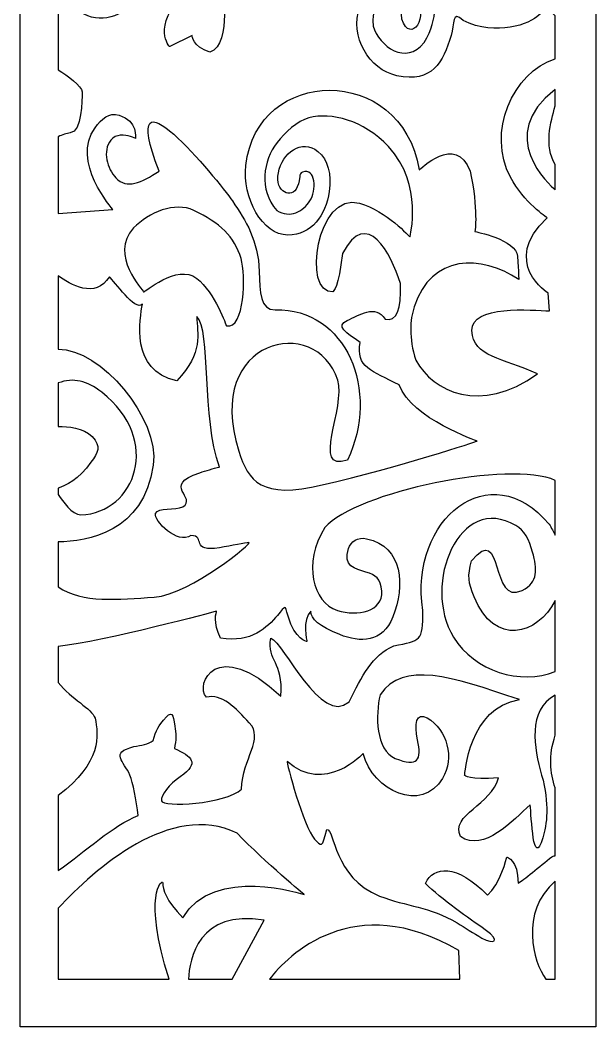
# Model space of a CAD drawing. Header units: centimetres. Extents: x -27 to -21.9, y -9 to 9.
# Drawn here: x -27 to -21.86, y -9 to 0 of the extents above; entities that cross this region are included whole.
import ezdxf

# ---------------------------------------------------------------- set-up
doc = ezdxf.new("R2010")
doc.units = ezdxf.units.CM
doc.header["$MEASUREMENT"] = 0
doc.layers.add('layer 1', color=7, linetype='Continuous')

msp = doc.modelspace()

# ---------------------------------------------------------------- linework, layer by layer
at = {"layer": 'layer 1', "color": 250}
for points, knots in [([(-21.85605, 9.00069), (-21.85605, 9.00069), (-26.99914, 9.00069), (-26.99914, 9.00069), (-26.99914, 9.00069), (-26.99914, 9.00069), (-26.99914, -9.00021), (-26.99914, -9.00021), (-26.99914, -9.00021), (-26.99914, -9.00021), (-21.85605, -9.00021), (-21.85605, -9.00021), (-21.85605, -9.00021), (-21.85605, -9.00021), (-21.85605, 9.00069), (-21.85605, 9.00069)], [0, 0, 0, 0, 0.2, 0.2, 0.2, 0.2, 0.4, 0.4, 0.4, 0.4, 0.6, 0.6, 0.6, 0.6, 1, 1, 1, 1]), ([(-26.65935, -1.73119), (-26.65935, -1.73119), (-26.65935, -1.04371), (-26.65935, -1.04371), (-26.65935, -1.04371), (-26.62243, -1.02709), (-26.58419, -1.01363), (-26.55113, -1.0098), (-26.55113, -1.0098), (-26.44544, -0.99755), (-26.44544, -0.71602), (-26.44544, -0.64259), (-26.44544, -0.64259), (-26.44544, -0.59149), (-26.57841, -0.49899), (-26.65935, -0.44738), (-26.65935, -0.44738), (-26.65935, -0.44738), (-26.65935, 0.29066), (-26.65935, 0.29066), (-26.65935, 0.29066), (-26.64923, 0.29752), (-26.63788, 0.30086), (-26.62513, 0.29993), (-26.62513, 0.29993), (-26.38995, -0.2771), (-25.77857, 0.12651), (-25.85215, 0.563), (-25.85215, 0.563), (-25.88482, 0.75684), (-26.08212, 0.92331), (-26.2507, 0.85482), (-26.2507, 0.85482), (-26.34191, 0.81778), (-26.3745, 0.75244), (-26.37768, 0.68815), (-26.37768, 0.68815), (-26.38788, 0.48183), (-26.3428, 0.50936), (-26.25949, 0.6246), (-26.25949, 0.6246), (-26.19857, 0.70888), (-26.06175, 0.69555), (-26.01195, 0.61897), (-26.01195, 0.61897), (-25.87062, 0.40158), (-26.25692, 0.03934), (-26.46441, 0.31087), (-26.46441, 0.31087), (-26.60909, 0.50015), (-26.58183, 0.94298), (-26.38162, 1.06065), (-26.38162, 1.06065), (-26.28706, 1.11622), (-26.14956, 1.00582), (-26.07823, 0.98518), (-26.07823, 0.98518), (-25.71207, 0.86953), (-25.5494, 1.26374), (-25.47893, 0.81194), (-25.47893, 0.81194), (-25.43463, 0.52786), (-25.32886, 0.48493), (-25.53215, 0.25629), (-25.53215, 0.25629), (-25.82803, -0.07647), (-25.6633, -0.23864), (-25.6633, -0.23864), (-25.6633, -0.23864), (-25.6633, -0.23864), (-25.46248, -0.14072), (-25.46248, -0.14072), (-25.46248, -0.14072), (-25.46248, -0.14072), (-25.46248, -0.23864), (-25.30394, -0.28761), (-25.30394, -0.28761), (-25.20089, -0.25777), (-25.17633, -0.08702), (-25.17288, 0.04181), (-25.17288, 0.04181), (-25.16757, 0.24034), (-25.21344, 0.19578), (-25.00692, 0.15477), (-25.00692, 0.15477), (-24.95062, 0.14359), (-24.87701, 0.12917), (-24.78158, 0.11082), (-24.78158, 0.11082), (-24.4725, 0.1007), (-24.29369, 0.17952), (-24.12402, 0.46222), (-24.12402, 0.46222), (-23.87388, 0.87899), (-24.00604, 1.72266), (-24.62048, 1.66728), (-24.62048, 1.66728), (-24.83656, 1.64782), (-25.03292, 1.35092), (-25.04492, 1.11454), (-25.04492, 1.11454), (-25.05933, 0.83097), (-24.86167, 0.69469), (-24.75432, 0.6182), (-24.75432, 0.6182), (-24.65544, 0.54771), (-24.32089, 0.70469), (-24.59283, 0.83902), (-24.59283, 0.83902), (-24.76162, 0.9224), (-24.85435, 0.97527), (-24.83874, 1.12199), (-24.83874, 1.12199), (-24.79931, 1.49301), (-24.37654, 1.55116), (-24.24137, 1.23521), (-24.24137, 1.23521), (-24.12406, 0.96095), (-24.20988, 0.67843), (-24.40228, 0.50342), (-24.40228, 0.50342), (-24.63419, 0.29247), (-24.83348, 0.33351), (-25.008, 0.47394), (-25.008, 0.47394), (-25.34356, 0.74403), (-25.36398, 1.25053), (-25.22405, 1.66885), (-25.22405, 1.66885), (-25.09791, 2.04593), (-24.80997, 2.16144), (-24.49171, 2.26834), (-24.49171, 2.26834), (-24.30275, 2.33181), (-24.22914, 2.35166), (-24.03019, 2.31556), (-24.03019, 2.31556), (-23.52134, 2.22317), (-22.90467, 1.93882), (-22.90467, 1.78104), (-22.90467, 1.78104), (-23.42257, 2.11152), (-24.05673, 1.81776), (-24.02504, 1.68311), (-24.02504, 1.68311), (-23.6551, 1.56071), (-23.81365, 1.37711), (-23.81365, 1.37711), (-23.81365, 1.37711), (-23.81365, 1.37711), (-23.70794, 1.36486), (-23.43315, 1.26693), (-23.43315, 1.26693), (-23.56526, 1.07568), (-23.41353, 0.53328), (-23.34083, 0.30513), (-23.34083, 0.30513), (-23.3127, 0.21689), (-23.29408, 0.18378), (-23.29652, 0.09182), (-23.29652, 0.09182), (-23.29858, 0.01572), (-23.31788, -0.09138), (-23.39086, -0.20193), (-23.39086, -0.20193), (-23.5494, -0.41001), (-23.79251, -0.23864), (-23.84535, -0.05504), (-23.84535, -0.05504), (-23.8607, 0.08724), (-23.81491, 0.14342), (-23.76191, 0.14596), (-23.76191, 0.14596), (-23.6336, 0.15213), (-23.59531, 0.14217), (-23.58921, 0.00735), (-23.58921, 0.00735), (-23.5135, -0.22426), (-23.32712, 0.02867), (-23.47956, 0.21147), (-23.47956, 0.21147), (-23.6423, 0.40669), (-23.87576, 0.35467), (-23.96494, 0.11256), (-23.96494, 0.11256), (-24.05938, -0.14385), (-23.88068, -0.44688), (-23.63294, -0.49915), (-23.63294, -0.49915), (-23.3174, -0.56574), (-23.22158, -0.37833), (-23.14973, -0.13907), (-23.14973, -0.13907), (-23.11954, -0.03844), (-23.14202, 0.09517), (-23.04238, -0.00648), (-23.04238, -0.00648), (-22.74331, -0.15051), (-22.44489, -0.03743), (-22.36562, 0.04289), (-22.36562, 0.04289), (-22.32347, 0.0856), (-22.26299, 0.09176), (-22.21943, 0.03719), (-22.21943, 0.03719), (-22.21943, 0.03719), (-22.21943, -0.34834), (-22.21943, -0.34834), (-22.21943, -0.34834), (-22.59988, -0.46625), (-22.83215, -1.01206), (-22.61977, -1.4059), (-22.61977, -1.4059), (-22.49913, -1.6296), (-22.29164, -1.76871), (-22.29164, -1.76871), (-22.29164, -1.76871), (-22.71442, -2.17264), (-22.28107, -2.44193), (-22.28107, -2.44193), (-22.28107, -2.44193), (-22.28107, -2.44193), (-22.2705, -2.60106), (-22.2705, -2.60106), (-22.2705, -2.60106), (-22.42212, -2.59343), (-22.97462, -2.5473), (-22.96345, -2.77738), (-22.96345, -2.77738), (-22.95174, -3.01653), (-22.68956, -3.02116), (-22.37619, -3.16412), (-22.37619, -3.16412), (-22.8941, -3.53134), (-23.30631, -3.32325), (-23.46485, -3.04172), (-23.46485, -3.04172), (-23.52827, -2.83975), (-23.51737, -2.68254), (-23.47898, -2.56491), (-23.47898, -2.56491), (-23.32468, -2.09219), (-22.88397, -2.09753), (-22.54531, -2.31953), (-22.54531, -2.31953), (-22.54531, -2.31953), (-22.54531, -2.25834), (-22.55588, -2.11144), (-22.55588, -2.11144), (-22.56645, -1.96456), (-22.93638, -1.89111), (-22.93638, -1.89111), (-22.93638, -1.89111), (-22.93638, -1.89111), (-22.90467, -1.69526), (-22.97866, -1.35253), (-22.97866, -1.35253), (-23.10548, -1.0098), (-23.43315, -1.3403), (-23.43315, -1.3403), (-23.43315, -1.3403), (-23.59885, -0.38067), (-24.88529, -0.41595), (-24.98323, -1.30167), (-24.98323, -1.30167), (-25.01499, -1.58873), (-24.83657, -1.92299), (-24.6065, -1.92336), (-24.6065, -1.92336), (-24.39549, -1.92371), (-24.26956, -1.74716), (-24.23852, -1.53289), (-24.23852, -1.53289), (-24.21642, -1.38043), (-24.2473, -1.24801), (-24.33865, -1.17543), (-24.33865, -1.17543), (-24.48392, -1.06001), (-24.65802, -1.1888), (-24.69249, -1.36618), (-24.69249, -1.36618), (-24.72675, -1.54209), (-24.56986, -1.60547), (-24.52361, -1.49325), (-24.52361, -1.49325), (-24.48939, -1.41018), (-24.51594, -1.37688), (-24.47618, -1.36104), (-24.47618, -1.36104), (-24.35866, -1.31423), (-24.34962, -1.52864), (-24.41059, -1.61841), (-24.41059, -1.61841), (-24.47293, -1.71012), (-24.58585, -1.77803), (-24.70723, -1.70307), (-24.70723, -1.70307), (-24.86732, -1.5172), (-24.83016, -1.25607), (-24.70444, -1.09677), (-24.70444, -1.09677), (-24.63087, -1.00358), (-24.52651, -0.90419), (-24.41942, -0.87555), (-24.41942, -0.87555), (-24.22064, -0.82234), (-23.93458, -0.89598), (-23.70794, -1.1322), (-23.70794, -1.1322), (-23.39086, -1.47493), (-23.5177, -1.94007), (-23.5177, -1.94007), (-23.5177, -1.94007), (-23.5177, -1.94007), (-23.7273, -1.70706), (-23.9673, -1.63878), (-23.9673, -1.63878), (-24.3503, -1.52984), (-24.48169, -2.45106), (-24.20471, -2.4297), (-24.20471, -2.4297), (-24.20471, -2.4297), (-24.15187, -2.39297), (-24.12015, -2.08696), (-24.12015, -2.08696), (-23.8982, -1.67078), (-23.6868, -2.08696), (-23.60225, -2.35625), (-23.60225, -2.35625), (-23.59168, -2.58882), (-23.63397, -2.69898), (-23.73966, -2.6745), (-23.73966, -2.6745), (-23.82421, -2.53986), (-23.97218, -2.63778), (-24.07788, -2.68675), (-24.07788, -2.68675), (-24.18357, -2.73571), (-24.08845, -2.7969), (-23.96161, -2.8826), (-23.96161, -2.8826), (-24.0039, -3.10293), (-23.85592, -3.13964), (-23.61282, -3.26205), (-23.61282, -3.26205), (-23.49656, -3.56806), (-22.91524, -3.76391), (-22.91524, -3.76391), (-22.91524, -3.76391), (-22.91524, -3.76391), (-23.60225, -3.99648), (-24.29983, -4.15561), (-24.29983, -4.15561), (-24.84201, -4.28681), (-24.96289, -4.12383), (-25.0467, -3.85344), (-25.0467, -3.85344), (-25.36225, -2.83545), (-24.35141, -2.62897), (-24.16208, -3.21871), (-24.16208, -3.21871), (-24.08465, -3.45989), (-24.40687, -4.0516), (-24.07524, -3.93412), (-24.07524, -3.93412), (-23.77995, -3.31689), (-24.08613, -2.57483), (-24.72014, -2.59143), (-24.72014, -2.59143), (-24.85665, -2.595), (-24.85738, -2.43251), (-24.86325, -2.24818), (-24.86325, -2.24818), (-24.87207, -1.97131), (-24.98076, -1.79663), (-25.10263, -1.61835), (-25.10263, -1.61835), (-25.23226, -1.4287), (-26.15357, -0.30647), (-25.75842, -1.35253), (-25.75842, -1.35253), (-25.91697, -1.45351), (-26.04703, -1.51765), (-26.14359, -1.41219), (-26.14359, -1.41219), (-26.21863, -1.3302), (-26.26958, -1.17324), (-26.18809, -1.07427), (-26.18809, -1.07427), (-26.16526, -1.04655), (-26.13538, -1.03462), (-26.1051, -1.03135), (-26.1051, -1.03135), (-26.03845, -1.02416), (-25.96982, -1.05876), (-25.96982, -1.05876), (-25.96982, -1.05876), (-25.96982, -1.05876), (-25.94423, -0.90067), (-26.11532, -0.8508), (-26.11532, -0.8508), (-26.20709, -0.8241), (-26.27045, -0.88485), (-26.32954, -0.96412), (-26.32954, -0.96412), (-26.55215, -1.26263), (-26.17063, -1.69526), (-26.17063, -1.69526), (-26.17063, -1.69526), (-26.17063, -1.69526), (-26.65935, -1.73119), (-26.65935, -1.73119)], [0, 0, 0, 0, 0.0096154, 0.0096154, 0.0096154, 0.0096154, 0.0192308, 0.0192308, 0.0192308, 0.0192308, 0.0288462, 0.0288462, 0.0288462, 0.0288462, 0.0384615, 0.0384615, 0.0384615, 0.0384615, 0.0480769, 0.0480769, 0.0480769, 0.0480769, 0.0576923, 0.0576923, 0.0576923, 0.0576923, 0.0673077, 0.0673077, 0.0673077, 0.0673077, 0.0769231, 0.0769231, 0.0769231, 0.0769231, 0.0865385, 0.0865385, 0.0865385, 0.0865385, 0.0961538, 0.0961538, 0.0961538, 0.0961538, 0.1057692, 0.1057692, 0.1057692, 0.1057692, 0.1153846, 0.1153846, 0.1153846, 0.1153846, 0.125, 0.125, 0.125, 0.125, 0.1346154, 0.1346154, 0.1346154, 0.1346154, 0.1442308, 0.1442308, 0.1442308, 0.1442308, 0.1538462, 0.1538462, 0.1538462, 0.1538462, 0.1634615, 0.1634615, 0.1634615, 0.1634615, 0.1730769, 0.1730769, 0.1730769, 0.1730769, 0.1826923, 0.1826923, 0.1826923, 0.1826923, 0.1923077, 0.1923077, 0.1923077, 0.1923077, 0.2019231, 0.2019231, 0.2019231, 0.2019231, 0.2115385, 0.2115385, 0.2115385, 0.2115385, 0.2211538, 0.2211538, 0.2211538, 0.2211538, 0.2307692, 0.2307692, 0.2307692, 0.2307692, 0.2403846, 0.2403846, 0.2403846, 0.2403846, 0.25, 0.25, 0.25, 0.25, 0.2596154, 0.2596154, 0.2596154, 0.2596154, 0.2692308, 0.2692308, 0.2692308, 0.2692308, 0.2788462, 0.2788462, 0.2788462, 0.2788462, 0.2884615, 0.2884615, 0.2884615, 0.2884615, 0.2980769, 0.2980769, 0.2980769, 0.2980769, 0.3076923, 0.3076923, 0.3076923, 0.3076923, 0.3173077, 0.3173077, 0.3173077, 0.3173077, 0.3269231, 0.3269231, 0.3269231, 0.3269231, 0.3365385, 0.3365385, 0.3365385, 0.3365385, 0.3461538, 0.3461538, 0.3461538, 0.3461538, 0.3557692, 0.3557692, 0.3557692, 0.3557692, 0.3653846, 0.3653846, 0.3653846, 0.3653846, 0.375, 0.375, 0.375, 0.375, 0.3846154, 0.3846154, 0.3846154, 0.3846154, 0.3942308, 0.3942308, 0.3942308, 0.3942308, 0.4038462, 0.4038462, 0.4038462, 0.4038462, 0.4134615, 0.4134615, 0.4134615, 0.4134615, 0.4230769, 0.4230769, 0.4230769, 0.4230769, 0.4326923, 0.4326923, 0.4326923, 0.4326923, 0.4423077, 0.4423077, 0.4423077, 0.4423077, 0.4519231, 0.4519231, 0.4519231, 0.4519231, 0.4615385, 0.4615385, 0.4615385, 0.4615385, 0.4711538, 0.4711538, 0.4711538, 0.4711538, 0.4807692, 0.4807692, 0.4807692, 0.4807692, 0.4903846, 0.4903846, 0.4903846, 0.4903846, 0.5, 0.5, 0.5, 0.5, 0.5096154, 0.5096154, 0.5096154, 0.5096154, 0.5192308, 0.5192308, 0.5192308, 0.5192308, 0.5288462, 0.5288462, 0.5288462, 0.5288462, 0.5384615, 0.5384615, 0.5384615, 0.5384615, 0.5480769, 0.5480769, 0.5480769, 0.5480769, 0.5576923, 0.5576923, 0.5576923, 0.5576923, 0.5673077, 0.5673077, 0.5673077, 0.5673077, 0.5769231, 0.5769231, 0.5769231, 0.5769231, 0.5865385, 0.5865385, 0.5865385, 0.5865385, 0.5961538, 0.5961538, 0.5961538, 0.5961538, 0.6057692, 0.6057692, 0.6057692, 0.6057692, 0.6153846, 0.6153846, 0.6153846, 0.6153846, 0.625, 0.625, 0.625, 0.625, 0.6346154, 0.6346154, 0.6346154, 0.6346154, 0.6442308, 0.6442308, 0.6442308, 0.6442308, 0.6538462, 0.6538462, 0.6538462, 0.6538462, 0.6634615, 0.6634615, 0.6634615, 0.6634615, 0.6730769, 0.6730769, 0.6730769, 0.6730769, 0.6826923, 0.6826923, 0.6826923, 0.6826923, 0.6923077, 0.6923077, 0.6923077, 0.6923077, 0.7019231, 0.7019231, 0.7019231, 0.7019231, 0.7115385, 0.7115385, 0.7115385, 0.7115385, 0.7211538, 0.7211538, 0.7211538, 0.7211538, 0.7307692, 0.7307692, 0.7307692, 0.7307692, 0.7403846, 0.7403846, 0.7403846, 0.7403846, 0.75, 0.75, 0.75, 0.75, 0.7596154, 0.7596154, 0.7596154, 0.7596154, 0.7692308, 0.7692308, 0.7692308, 0.7692308, 0.7788462, 0.7788462, 0.7788462, 0.7788462, 0.7884615, 0.7884615, 0.7884615, 0.7884615, 0.7980769, 0.7980769, 0.7980769, 0.7980769, 0.8076923, 0.8076923, 0.8076923, 0.8076923, 0.8173077, 0.8173077, 0.8173077, 0.8173077, 0.8269231, 0.8269231, 0.8269231, 0.8269231, 0.8365385, 0.8365385, 0.8365385, 0.8365385, 0.8461538, 0.8461538, 0.8461538, 0.8461538, 0.8557692, 0.8557692, 0.8557692, 0.8557692, 0.8653846, 0.8653846, 0.8653846, 0.8653846, 0.875, 0.875, 0.875, 0.875, 0.8846154, 0.8846154, 0.8846154, 0.8846154, 0.8942308, 0.8942308, 0.8942308, 0.8942308, 0.9038462, 0.9038462, 0.9038462, 0.9038462, 0.9134615, 0.9134615, 0.9134615, 0.9134615, 0.9230769, 0.9230769, 0.9230769, 0.9230769, 0.9326923, 0.9326923, 0.9326923, 0.9326923, 0.9423077, 0.9423077, 0.9423077, 0.9423077, 0.9519231, 0.9519231, 0.9519231, 0.9519231, 0.9615385, 0.9615385, 0.9615385, 0.9615385, 0.9711538, 0.9711538, 0.9711538, 0.9711538, 0.9807692, 0.9807692, 0.9807692, 0.9807692, 1, 1, 1, 1]), ([(-22.21943, -0.62129), (-22.21943, -0.62129), (-22.21943, -0.76933), (-22.21943, -0.76933), (-22.21943, -0.76933), (-22.26007, -0.91334), (-22.32009, -1.12826), (-22.21943, -1.29155), (-22.21943, -1.29155), (-22.21943, -1.29155), (-22.21943, -1.5176), (-22.21943, -1.5176), (-22.21943, -1.5176), (-22.26434, -1.47982), (-22.76512, -1.03939), (-22.21943, -0.62129)], [0, 0, 0, 0, 0.2, 0.2, 0.2, 0.2, 0.4, 0.4, 0.4, 0.4, 0.6, 0.6, 0.6, 0.6, 1, 1, 1, 1]), ([(-25.89583, -2.4297), (-25.89583, -2.42052), (-26.21092, -2.1015), (-25.985, -1.85994), (-25.985, -1.85994), (-25.85379, -1.71966), (-25.61504, -1.62283), (-25.44654, -1.70316), (-25.44654, -1.70316), (-25.21551, -1.8133), (-25.08488, -1.9366), (-25.02578, -2.13379), (-25.02578, -2.13379), (-24.98267, -2.27768), (-24.9913, -2.76749), (-25.15597, -2.73571), (-25.15597, -2.73571), (-25.15597, -2.73571), (-25.25858, -2.43865), (-25.42192, -2.30992), (-25.42192, -2.30992), (-25.59498, -2.17354), (-25.89583, -2.44371), (-25.89583, -2.4297)], [0, 0, 0, 0, 0.1428571, 0.1428571, 0.1428571, 0.1428571, 0.2857143, 0.2857143, 0.2857143, 0.2857143, 0.4285714, 0.4285714, 0.4285714, 0.4285714, 0.5714286, 0.5714286, 0.5714286, 0.5714286, 0.7142857, 0.7142857, 0.7142857, 0.7142857, 1, 1, 1, 1]), ([(-26.65935, -5.06719), (-26.65935, -5.06719), (-26.65935, -4.66547), (-26.65935, -4.66547), (-26.65935, -4.66547), (-26.39842, -4.66195), (-25.89361, -4.57669), (-25.81052, -3.98129), (-25.81052, -3.98129), (-25.75199, -3.56186), (-26.28203, -2.93479), (-26.65935, -2.94348), (-26.65935, -2.94348), (-26.65935, -2.94348), (-26.65935, -2.28674), (-26.65935, -2.28674), (-26.65935, -2.28674), (-26.55699, -2.36281), (-26.32382, -2.5014), (-26.20234, -2.29505), (-26.20234, -2.29505), (-26.16006, -2.33177), (-25.96982, -2.6133), (-25.9064, -2.53986), (-25.9064, -2.53986), (-25.92754, -2.66226), (-26.02265, -3.13964), (-25.59989, -3.22533), (-25.59989, -3.22533), (-25.35678, -2.96828), (-25.4202, -2.80915), (-25.4202, -2.65002), (-25.4202, -2.65002), (-25.29337, -2.77243), (-25.37793, -3.55582), (-25.21937, -3.99648), (-25.21937, -3.99648), (-25.27487, -4.01024), (-25.33779, -4.02919), (-25.39478, -4.04747), (-25.39478, -4.04747), (-25.74567, -4.16015), (-25.40853, -4.27126), (-25.54704, -4.35146), (-25.54704, -4.35146), (-25.61045, -4.38817), (-25.76899, -4.35146), (-25.79013, -4.41265), (-25.79013, -4.41265), (-25.81128, -4.47386), (-25.58932, -4.69419), (-25.47304, -4.6085), (-25.47304, -4.6085), (-25.33727, -4.6085), (-25.48068, -4.76303), (-25.21676, -4.71724), (-25.21676, -4.71724), (-25.11158, -4.69897), (-24.98487, -4.67659), (-24.95515, -4.66971), (-24.95515, -4.66971), (-24.9023, -4.65747), (-25.47304, -5.13484), (-25.80069, -5.15932), (-25.80069, -5.15932), (-26.12582, -5.17969), (-26.43633, -5.21697), (-26.65935, -5.06719)], [0, 0, 0, 0, 0.0555556, 0.0555556, 0.0555556, 0.0555556, 0.1111111, 0.1111111, 0.1111111, 0.1111111, 0.1666667, 0.1666667, 0.1666667, 0.1666667, 0.2222222, 0.2222222, 0.2222222, 0.2222222, 0.2777778, 0.2777778, 0.2777778, 0.2777778, 0.3333333, 0.3333333, 0.3333333, 0.3333333, 0.3888889, 0.3888889, 0.3888889, 0.3888889, 0.4444444, 0.4444444, 0.4444444, 0.4444444, 0.5, 0.5, 0.5, 0.5, 0.5555556, 0.5555556, 0.5555556, 0.5555556, 0.6111111, 0.6111111, 0.6111111, 0.6111111, 0.6666667, 0.6666667, 0.6666667, 0.6666667, 0.7222222, 0.7222222, 0.7222222, 0.7222222, 0.7777778, 0.7777778, 0.7777778, 0.7777778, 0.8333333, 0.8333333, 0.8333333, 0.8333333, 0.8888889, 0.8888889, 0.8888889, 0.8888889, 1, 1, 1, 1]), ([(-26.65935, -4.24174), (-26.65935, -4.24174), (-26.65935, -4.18416), (-26.65935, -4.18416), (-26.65935, -4.18416), (-26.60121, -4.16502), (-26.46766, -4.10676), (-26.36635, -3.95415), (-26.36635, -3.95415), (-26.30665, -3.86426), (-26.26956, -3.81236), (-26.35577, -3.72485), (-26.35577, -3.72485), (-26.43607, -3.64334), (-26.57217, -3.63219), (-26.65935, -3.63463), (-26.65935, -3.63463), (-26.65935, -3.63463), (-26.65935, -3.24536), (-26.65935, -3.24536), (-26.65935, -3.24536), (-26.52298, -3.19414), (-26.40038, -3.22617), (-26.2708, -3.32784), (-26.2708, -3.32784), (-25.72423, -3.75671), (-25.971, -4.40168), (-26.456, -4.4249), (-26.456, -4.4249), (-26.5368, -4.4164), (-26.61758, -4.30745), (-26.65935, -4.24174)], [0, 0, 0, 0, 0.1111111, 0.1111111, 0.1111111, 0.1111111, 0.2222222, 0.2222222, 0.2222222, 0.2222222, 0.3333333, 0.3333333, 0.3333333, 0.3333333, 0.4444444, 0.4444444, 0.4444444, 0.4444444, 0.5555556, 0.5555556, 0.5555556, 0.5555556, 0.6666667, 0.6666667, 0.6666667, 0.6666667, 0.7777778, 0.7777778, 0.7777778, 0.7777778, 1, 1, 1, 1]), ([(-26.65935, -7.6026), (-26.65935, -7.6026), (-26.65935, -6.93219), (-26.65935, -6.93219), (-26.65935, -6.93219), (-26.27035, -6.64048), (-26.29616, -6.3895), (-26.33024, -6.24158), (-26.33024, -6.24158), (-26.35917, -6.15447), (-26.54105, -6.0717), (-26.65935, -5.92354), (-26.65935, -5.92354), (-26.65935, -5.92354), (-26.65935, -5.60096), (-26.65935, -5.60096), (-26.65935, -5.60096), (-26.24581, -5.5541), (-25.24497, -5.28594), (-25.24497, -5.28594), (-25.24497, -5.28594), (-25.24497, -5.28594), (-25.28084, -5.38982), (-25.20909, -5.52485), (-25.20909, -5.52485), (-24.9316, -5.57304), (-24.79362, -5.42863), (-24.6997, -5.32227), (-24.6997, -5.32227), (-24.6226, -5.23494), (-24.6392, -5.21674), (-24.60582, -5.33046), (-24.60582, -5.33046), (-24.54445, -5.53953), (-24.43773, -5.55601), (-24.43773, -5.55601), (-24.43773, -5.55601), (-24.43773, -5.55601), (-24.48258, -5.35865), (-24.40185, -5.28594), (-24.40185, -5.28594), (-24.40185, -5.35363), (-24.33041, -5.42137), (-24.14384, -5.49469), (-24.14384, -5.49469), (-23.95931, -5.5672), (-23.76279, -5.56865), (-23.67, -5.33651), (-23.67, -5.33651), (-23.55881, -5.0584), (-23.57626, -4.70839), (-23.90369, -4.63735), (-23.90369, -4.63735), (-23.98277, -4.62019), (-24.04563, -4.66223), (-24.06652, -4.72488), (-24.06652, -4.72488), (-24.11861, -4.8811), (-24.00654, -4.90768), (-23.90955, -4.93593), (-23.90955, -4.93593), (-23.82173, -4.96149), (-23.77918, -4.99001), (-23.76939, -5.10662), (-23.76939, -5.10662), (-23.75431, -5.28615), (-23.98618, -5.33493), (-24.16522, -5.27786), (-24.16522, -5.27786), (-24.38406, -5.20804), (-24.47807, -4.85606), (-24.27629, -4.53806), (-24.27629, -4.53806), (-23.99792, -4.21568), (-22.61317, -3.9354), (-22.21943, -4.11604), (-22.21943, -4.11604), (-22.21943, -4.11604), (-22.21943, -4.60585), (-22.21943, -4.60585), (-22.21943, -4.60585), (-22.23444, -4.57322), (-22.25214, -4.54045), (-22.27287, -4.50774), (-22.27287, -4.50774), (-22.79955, -3.87757), (-23.52495, -4.45965), (-23.4031, -5.27841), (-23.4031, -5.27841), (-23.39775, -5.56189), (-23.42482, -5.54334), (-23.66028, -5.59571), (-23.66028, -5.59571), (-23.85689, -5.67759), (-23.94508, -5.86555), (-24.06102, -6.09615), (-24.06102, -6.09615), (-24.31217, -6.31428), (-24.64402, -5.5664), (-24.76063, -5.52485), (-24.76063, -5.52485), (-24.7965, -5.7326), (-24.64402, -5.7326), (-24.67093, -6.04421), (-24.67093, -6.04421), (-25.24497, -5.50408), (-25.44229, -5.94034), (-25.33465, -6.0546), (-25.33465, -6.0546), (-25.20286, -6.01443), (-25.07105, -6.15446), (-24.9517, -6.28245), (-24.9517, -6.28245), (-24.81759, -6.42623), (-25.01346, -6.5969), (-25.02073, -6.8752), (-25.02073, -6.8752), (-25.16424, -7.01023), (-25.72841, -7.04097), (-25.73738, -6.97866), (-25.73738, -6.97866), (-25.74446, -6.92949), (-25.66628, -6.83386), (-25.56845, -6.76499), (-25.56845, -6.76499), (-25.38952, -6.63904), (-25.46667, -6.58343), (-25.62167, -6.51164), (-25.62167, -6.51164), (-25.60328, -6.44348), (-25.6071, -6.37075), (-25.61678, -6.31271), (-25.61678, -6.31271), (-25.63489, -6.20408), (-25.64127, -6.16197), (-25.71881, -6.25795), (-25.71881, -6.25795), (-25.74695, -6.29276), (-25.79373, -6.35831), (-25.80943, -6.44011), (-25.80943, -6.44011), (-25.85566, -6.47906), (-25.91611, -6.47907), (-25.98295, -6.49534), (-25.98295, -6.49534), (-26.20475, -6.54935), (-26.07109, -6.62651), (-26.01874, -6.7504), (-26.01874, -6.7504), (-25.99056, -6.81707), (-25.96208, -6.97394), (-25.94456, -7.1119), (-25.94456, -7.1119), (-26.174, -7.20169), (-26.40254, -7.42255), (-26.65935, -7.6026)], [0, 0, 0, 0, 0.025, 0.025, 0.025, 0.025, 0.05, 0.05, 0.05, 0.05, 0.075, 0.075, 0.075, 0.075, 0.1, 0.1, 0.1, 0.1, 0.125, 0.125, 0.125, 0.125, 0.15, 0.15, 0.15, 0.15, 0.175, 0.175, 0.175, 0.175, 0.2, 0.2, 0.2, 0.2, 0.225, 0.225, 0.225, 0.225, 0.25, 0.25, 0.25, 0.25, 0.275, 0.275, 0.275, 0.275, 0.3, 0.3, 0.3, 0.3, 0.325, 0.325, 0.325, 0.325, 0.35, 0.35, 0.35, 0.35, 0.375, 0.375, 0.375, 0.375, 0.4, 0.4, 0.4, 0.4, 0.425, 0.425, 0.425, 0.425, 0.45, 0.45, 0.45, 0.45, 0.475, 0.475, 0.475, 0.475, 0.5, 0.5, 0.5, 0.5, 0.525, 0.525, 0.525, 0.525, 0.55, 0.55, 0.55, 0.55, 0.575, 0.575, 0.575, 0.575, 0.6, 0.6, 0.6, 0.6, 0.625, 0.625, 0.625, 0.625, 0.65, 0.65, 0.65, 0.65, 0.675, 0.675, 0.675, 0.675, 0.7, 0.7, 0.7, 0.7, 0.725, 0.725, 0.725, 0.725, 0.75, 0.75, 0.75, 0.75, 0.775, 0.775, 0.775, 0.775, 0.8, 0.8, 0.8, 0.8, 0.825, 0.825, 0.825, 0.825, 0.85, 0.85, 0.85, 0.85, 0.875, 0.875, 0.875, 0.875, 0.9, 0.9, 0.9, 0.9, 0.925, 0.925, 0.925, 0.925, 0.95, 0.95, 0.95, 0.95, 1, 1, 1, 1]), ([(-22.21943, -5.19045), (-22.21943, -5.19045), (-22.21943, -5.82469), (-22.21943, -5.82469), (-22.21943, -5.82469), (-22.52904, -5.94895), (-22.94127, -5.82342), (-23.12697, -5.51748), (-23.12697, -5.51748), (-23.41677, -5.04), (-23.07026, -4.22121), (-22.57129, -4.52012), (-22.57129, -4.52012), (-22.4987, -4.55379), (-22.44911, -4.65165), (-22.42159, -4.75622), (-22.42159, -4.75622), (-22.38061, -4.91192), (-22.36674, -5.02481), (-22.51361, -5.09861), (-22.51361, -5.09861), (-22.80674, -5.24589), (-22.67596, -4.47621), (-22.96573, -4.83478), (-22.96573, -4.83478), (-23.00539, -4.97063), (-22.99504, -5.0298), (-22.94348, -5.15774), (-22.94348, -5.15774), (-22.76328, -5.60493), (-22.37601, -5.49828), (-22.21943, -5.19045)], [0, 0, 0, 0, 0.1111111, 0.1111111, 0.1111111, 0.1111111, 0.2222222, 0.2222222, 0.2222222, 0.2222222, 0.3333333, 0.3333333, 0.3333333, 0.3333333, 0.4444444, 0.4444444, 0.4444444, 0.4444444, 0.5555556, 0.5555556, 0.5555556, 0.5555556, 0.6666667, 0.6666667, 0.6666667, 0.6666667, 0.7777778, 0.7777778, 0.7777778, 0.7777778, 1, 1, 1, 1]), ([(-22.21943, -6.03545), (-22.21943, -6.03545), (-22.21943, -6.39377), (-22.21943, -6.39377), (-22.21943, -6.39377), (-22.27907, -6.57549), (-22.26365, -6.72913), (-22.21943, -6.86434), (-22.21943, -6.86434), (-22.21943, -6.86434), (-22.21943, -7.47057), (-22.21943, -7.47057), (-22.21943, -7.47057), (-22.23355, -7.47376), (-22.2441, -7.47685), (-22.249, -7.48064), (-22.249, -7.48064), (-22.35745, -7.56458), (-22.50279, -7.68958), (-22.5502, -7.71703), (-22.5502, -7.71703), (-22.5502, -7.50617), (-22.65136, -7.48275), (-22.65136, -7.48275), (-22.65136, -7.48275), (-22.65136, -7.48275), (-22.71205, -7.72874), (-22.82332, -7.82246), (-22.82332, -7.82246), (-23.10076, -7.53685), (-23.30772, -7.56408), (-23.37712, -7.71759), (-23.37712, -7.71759), (-23.23796, -7.86151), (-22.9848, -8.03147), (-22.84386, -8.1329), (-22.84386, -8.1329), (-22.69594, -8.23933), (-22.77053, -8.26726), (-22.87342, -8.20641), (-22.87342, -8.20641), (-22.95112, -8.16149), (-23.02407, -8.11472), (-23.0962, -8.07106), (-23.0962, -8.07106), (-23.34271, -7.92184), (-23.54625, -7.92645), (-23.78746, -7.83074), (-23.78746, -7.83074), (-24.20477, -7.66516), (-24.18639, -7.22733), (-24.25965, -7.23675), (-24.25965, -7.23675), (-24.29759, -7.40368), (-24.31276, -7.38611), (-24.36917, -7.32241), (-24.36917, -7.32241), (-24.46669, -7.21234), (-24.625, -6.62906), (-24.61369, -6.6276), (-24.61369, -6.6276), (-24.27988, -6.93217), (-23.9339, -6.55636), (-23.9339, -6.55636), (-23.9339, -6.55636), (-23.84978, -6.89724), (-23.40919, -7.0898), (-23.22587, -6.77995), (-23.22587, -6.77995), (-23.11723, -6.59635), (-23.18201, -6.34394), (-23.36401, -6.23868), (-23.36401, -6.23868), (-23.46258, -6.18167), (-23.47814, -6.29552), (-23.44868, -6.43525), (-23.44868, -6.43525), (-23.41078, -6.61502), (-23.44458, -6.68343), (-23.64765, -6.60039), (-23.64765, -6.60039), (-23.8254, -6.52768), (-23.82542, -6.21221), (-23.78297, -6.03196), (-23.78297, -6.03196), (-23.57542, -5.72606), (-23.15431, -5.86754), (-22.53774, -6.07566), (-22.53774, -6.07566), (-22.99055, -6.14122), (-23.02828, -6.753), (-23.02828, -6.753), (-23.02828, -6.753), (-23.02828, -6.753), (-22.99055, -6.79671), (-22.7264, -6.77486), (-22.7264, -6.77486), (-22.78301, -7.01521), (-23.16035, -7.1026), (-23.06601, -7.29925), (-23.06601, -7.29925), (-22.85852, -7.44352), (-22.59426, -7.15496), (-22.44341, -7.01521), (-22.44341, -7.01521), (-22.42966, -7.1161), (-22.41966, -7.60014), (-22.32963, -7.31018), (-22.32963, -7.31018), (-22.29425, -7.19621), (-22.26791, -7.00464), (-22.34028, -6.74965), (-22.34028, -6.74965), (-22.4092, -6.50674), (-22.46773, -6.17074), (-22.21943, -6.03545)], [0, 0, 0, 0, 0.0333333, 0.0333333, 0.0333333, 0.0333333, 0.0666667, 0.0666667, 0.0666667, 0.0666667, 0.1, 0.1, 0.1, 0.1, 0.1333333, 0.1333333, 0.1333333, 0.1333333, 0.1666667, 0.1666667, 0.1666667, 0.1666667, 0.2, 0.2, 0.2, 0.2, 0.2333333, 0.2333333, 0.2333333, 0.2333333, 0.2666667, 0.2666667, 0.2666667, 0.2666667, 0.3, 0.3, 0.3, 0.3, 0.3333333, 0.3333333, 0.3333333, 0.3333333, 0.3666667, 0.3666667, 0.3666667, 0.3666667, 0.4, 0.4, 0.4, 0.4, 0.4333333, 0.4333333, 0.4333333, 0.4333333, 0.4666667, 0.4666667, 0.4666667, 0.4666667, 0.5, 0.5, 0.5, 0.5, 0.5333333, 0.5333333, 0.5333333, 0.5333333, 0.5666667, 0.5666667, 0.5666667, 0.5666667, 0.6, 0.6, 0.6, 0.6, 0.6333333, 0.6333333, 0.6333333, 0.6333333, 0.6666667, 0.6666667, 0.6666667, 0.6666667, 0.7, 0.7, 0.7, 0.7, 0.7333333, 0.7333333, 0.7333333, 0.7333333, 0.7666667, 0.7666667, 0.7666667, 0.7666667, 0.8, 0.8, 0.8, 0.8, 0.8333333, 0.8333333, 0.8333333, 0.8333333, 0.8666667, 0.8666667, 0.8666667, 0.8666667, 0.9, 0.9, 0.9, 0.9, 0.9333333, 0.9333333, 0.9333333, 0.9333333, 1, 1, 1, 1]), ([(-26.65935, -8.57282), (-26.65935, -8.57282), (-26.65935, -7.94009), (-26.65935, -7.94009), (-26.65935, -7.94009), (-26.3255, -7.58299), (-25.65698, -6.98607), (-25.06152, -7.26785), (-25.06152, -7.26785), (-24.80141, -7.53792), (-24.46057, -7.81838), (-24.46057, -7.81838), (-24.46057, -7.81838), (-24.46057, -7.81838), (-25.26779, -7.54831), (-25.54584, -8.02612), (-25.54584, -8.02612), (-25.69833, -7.87031), (-25.72523, -7.76644), (-25.72523, -7.71451), (-25.72523, -7.71451), (-25.72523, -7.66384), (-25.90925, -7.83187), (-25.66856, -8.57282), (-25.66856, -8.57282), (-25.66856, -8.57282), (-26.65935, -8.57282), (-26.65935, -8.57282)], [0, 0, 0, 0, 0.125, 0.125, 0.125, 0.125, 0.25, 0.25, 0.25, 0.25, 0.375, 0.375, 0.375, 0.375, 0.5, 0.5, 0.5, 0.5, 0.625, 0.625, 0.625, 0.625, 0.75, 0.75, 0.75, 0.75, 1, 1, 1, 1]), ([(-22.21943, -7.69663), (-22.21943, -7.69663), (-22.21943, -8.57282), (-22.21943, -8.57282), (-22.21943, -8.57282), (-22.21943, -8.57282), (-22.30387, -8.57282), (-22.30387, -8.57282), (-22.30387, -8.57282), (-22.41503, -8.42232), (-22.53825, -7.97815), (-22.21943, -7.69663)], [0, 0, 0, 0, 0.25, 0.25, 0.25, 0.25, 0.5, 0.5, 0.5, 0.5, 1, 1, 1, 1]), ([(-23.07216, -8.57282), (-23.07216, -8.57282), (-24.77139, -8.57282), (-24.77139, -8.57282), (-24.77139, -8.57282), (-24.60744, -8.36478), (-24.0259, -7.76883), (-23.07931, -8.31696), (-23.07931, -8.31696), (-23.07931, -8.31696), (-23.07216, -8.57282), (-23.07216, -8.57282)], [0, 0, 0, 0, 0.25, 0.25, 0.25, 0.25, 0.5, 0.5, 0.5, 0.5, 1, 1, 1, 1]), ([(-25.10648, -8.57282), (-25.10648, -8.57282), (-25.49398, -8.57282), (-25.49398, -8.57282), (-25.49398, -8.57282), (-25.49141, -8.40111), (-25.40416, -7.94531), (-24.81935, -8.0469), (-24.81935, -8.0469), (-24.81935, -8.0469), (-25.10648, -8.57282), (-25.10648, -8.57282)], [0, 0, 0, 0, 0.25, 0.25, 0.25, 0.25, 0.5, 0.5, 0.5, 0.5, 1, 1, 1, 1])]:
    msp.add_open_spline(points, degree=3, knots=knots, dxfattribs=at)

doc.saveas('drawing.dxf')
